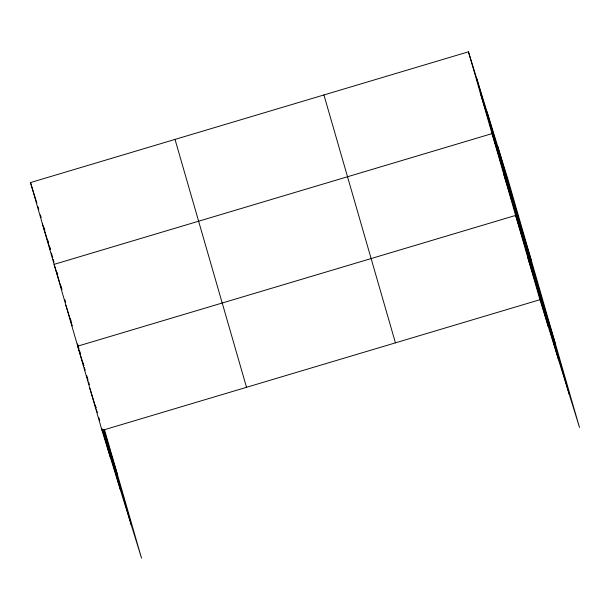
<?xml version="1.0" encoding="UTF-8"?>
<svg xmlns="http://www.w3.org/2000/svg" width="610" height="610" viewBox="0 0 610 610"><rect width="100%" height="100%" fill="white"/><g stroke="black" fill="none" stroke-linecap="round" stroke-linejoin="round"><path stroke-width="0.91" d="M104.394 429.371L141.55 558.188L102.007 430.446L30.5 182.558L468.45 51.812L507.993 179.553L579.5 427.442L539.957 299.701L468.45 51.812M102.007 430.446L539.957 299.701M480.245 92.712L488.557 119.56M531.592 261.362L492.041 133.613L54.099 264.359L59.361 281.363M503.845 174.513L512.156 201.361M555.184 343.163L515.641 215.414L77.699 346.16L83.791 365.855M527.803 257.557L536.114 284.405M30.5 182.558L36.874 203.145M37.98 206.721L38.811 209.405M42.296 223.458L48.396 243.146M48.945 244.938L50.333 249.414L49.562 246.669M59.917 283.154L61.854 289.422M65.895 305.259L72.27 325.847M84.348 367.639L85.179 370.323M103.578 429.775L117.242 473.909M89.853 388.303L95.945 407.991M96.502 409.783L97.333 412.467M497.684 146.263L569.191 394.144M487.062 111.958L558.577 359.839M476.761 78.659L548.268 326.548M323.925 94.954L395.433 342.843M175.024 139.408L246.531 387.297M103.784 429.707L131.249 524.89M103.037 429.615L120.627 490.585M40.382 214.857L41.167 217.587M44.057 227.583L44.843 230.313M47.725 240.31L48.51 243.039M51.4 253.036L52.712 257.58M53.23 259.395L54.016 262.125M56.905 272.121L57.691 274.851M61.099 286.662L61.884 289.392M64.767 299.388L65.552 302.118M70.272 318.473L71.065 321.203M77.615 343.926L78.926 348.47M79.453 350.285L80.238 353.015M83.12 363.011L83.913 365.741M86.78 375.699L88.076 380.183M88.595 381.974L89.373 384.666M95.32 405.292L96.098 407.976M98.942 417.842L99.72 420.534M102.045 428.601L110.319 457.294"/></g></svg>
